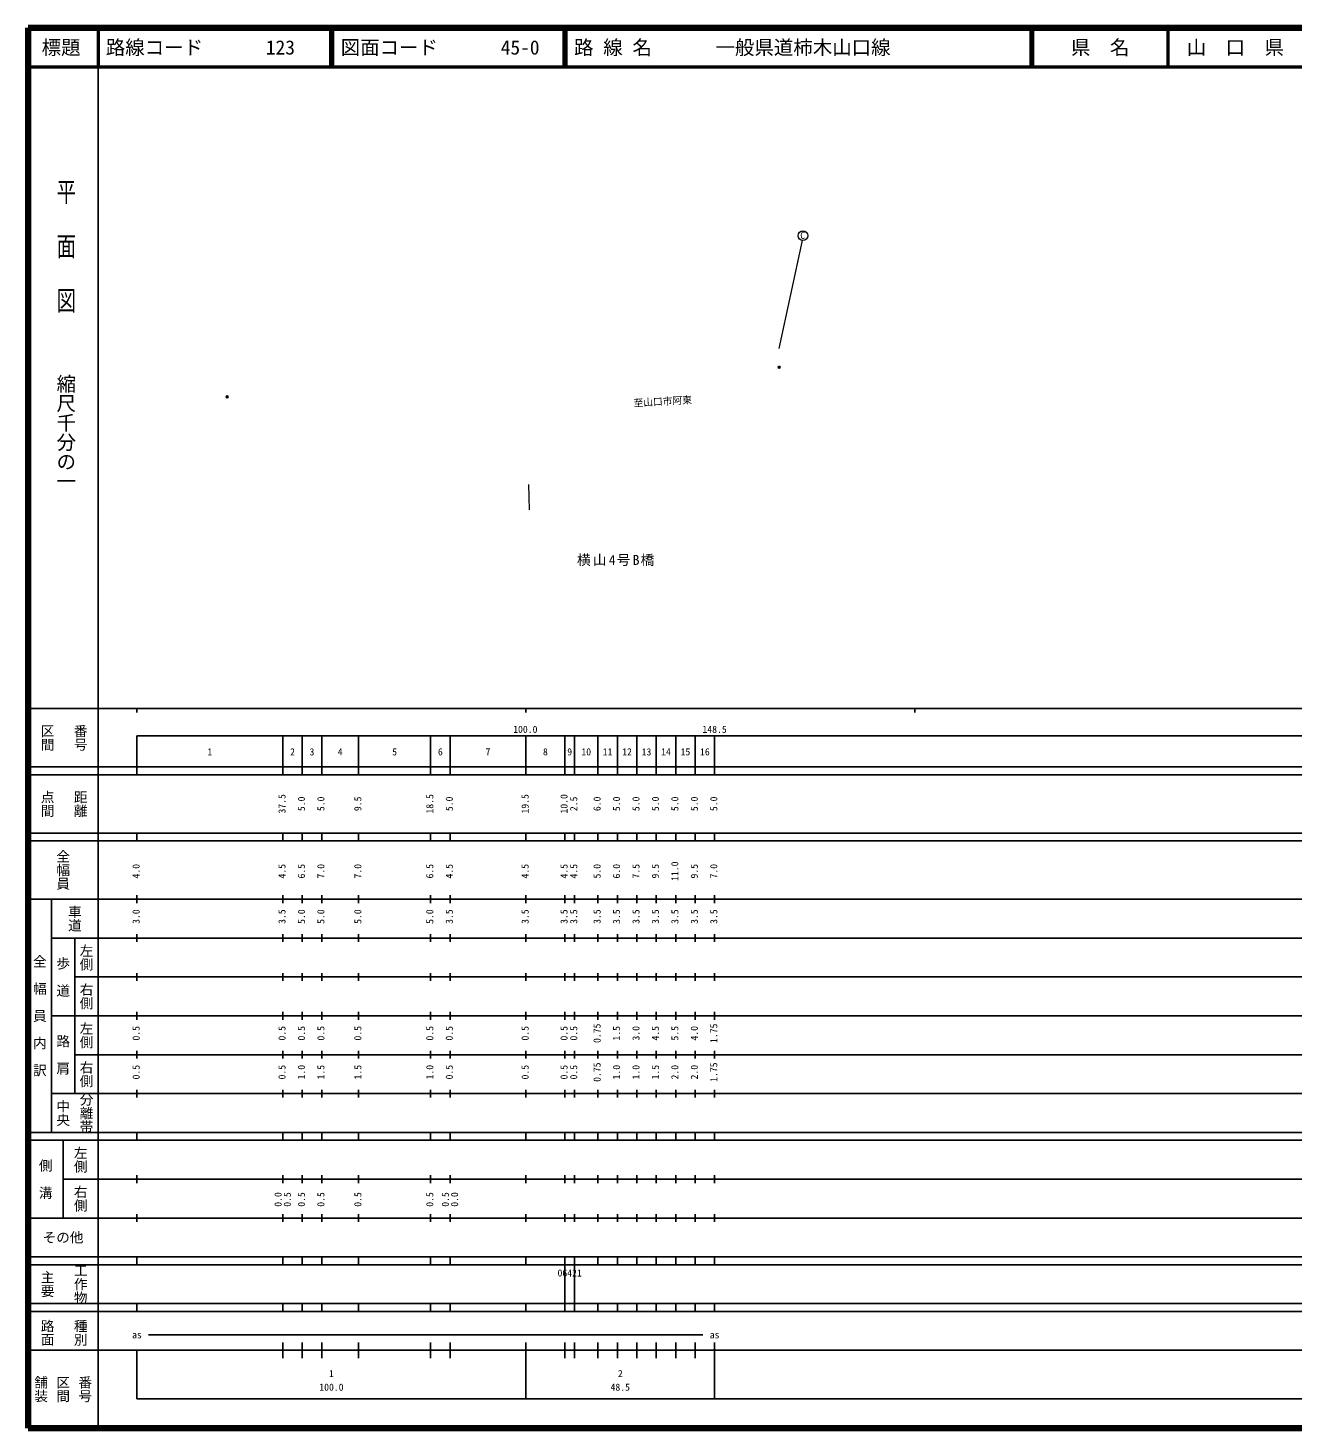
# Model space of a CAD drawing. Units: millimetres on the paper. Extents: x 40 to 680, y 20 to 380.
# Drawn here: x 40 to 365.2, y 20 to 380 of the extents above; entities that cross this region are included whole.
import ezdxf
from ezdxf.enums import TextEntityAlignment as Align

# ---------------------------------------------------------------- set-up
doc = ezdxf.new("R2010")
doc.units = ezdxf.units.MM
doc.header["$PDMODE"] = 32
doc.header["$PDSIZE"] = 0.5
for name, color, linetype, lineweight in [('M-BGD', 7, 'Continuous', 13), ('M-STR-HTXT', 7, 'Continuous', 13), ('M-TTL', 2, 'Continuous', 140), ('M-TTL-BAND', 7, 'Continuous', 25), ('M-TTL-LINE', 7, 'Continuous', 50)]:
    doc.layers.add(name, color=color, linetype=linetype, lineweight=lineweight)
doc.layers.add('M-OTRS', color=6, linetype='Continuous')
doc.layers.add('M-TTL-TXT', color=7, linetype='Continuous')
doc.styles.add('@ＭＳ ゴシック', font='')
doc.styles.add('ＭＳ ゴシック', font='')
doc.styles.get('@ＭＳ ゴシック').set_extended_font_data('@MS Gothic')
doc.styles.get('ＭＳ ゴシック').set_extended_font_data('MS Gothic')

msp = doc.modelspace()

# ---------------------------------------------------------------- linework, layer by layer
at = {"layer": 'M-BGD'}
msp.add_line((233.094, 297.6), (239.059, 325.351), dxfattribs=at)
msp.add_circle((239.196, 326.593), 1.25, dxfattribs=at)
at = {"layer": 'M-OTRS'}
for p in [(233.128, 292.75), (91.228, 285.152)]:
    msp.add_point(p, dxfattribs=at)
at = {"layer": 'M-STR-HTXT'}
msp.add_line((168.692, 262.625), (168.85, 256.117), dxfattribs=at)
at = {"layer": 'M-TTL'}
for p, q in [((40, 380), (40, 20)), ((680, 380), (40, 380)), ((40, 20), (680, 20))]:
    msp.add_line(p, q, dxfattribs=at)
at = {"layer": 'M-TTL-BAND'}
for p, q in [((58, 370), (58, 20)), ((40, 205), (579, 205)), ((68, 205), (68, 204)), ((168, 205), (168, 204)), ((268, 205), (268, 204)), ((68, 198), (579, 198)), ((68, 198), (68, 188)), ((105.5, 188), (105.5, 198)), ((110.5, 188), (110.5, 198)), ((115.5, 188), (115.5, 198)), ((125, 188), (125, 198)), ((143.5, 188), (143.5, 198)), ((148.5, 188), (148.5, 198)), ((168, 188), (168, 198)), ((178, 188), (178, 198)), ((180.5, 188), (180.5, 198)), ((186.5, 188), (186.5, 198)), ((191.5, 188), (191.5, 198)), ((196.5, 188), (196.5, 198)), ((201.5, 188), (201.5, 198)), ((206.5, 188), (206.5, 198)), ((211.5, 188), (211.5, 198)), ((216.5, 188), (216.5, 198)), ((40, 190), (579, 190)), ((40, 188), (579, 188)), ((40, 173), (579, 173)), ((68, 171), (68, 173)), ((105.5, 171), (105.5, 173)), ((110.5, 171), (110.5, 173)), ((115.5, 171), (115.5, 173)), ((125, 171), (125, 173)), ((143.5, 171), (143.5, 173)), ((148.5, 171), (148.5, 173)), ((168, 171), (168, 173)), ((178, 171), (178, 173)), ((180.5, 171), (180.5, 173)), ((186.5, 171), (186.5, 173)), ((191.5, 171), (191.5, 173)), ((196.5, 171), (196.5, 173)), ((201.5, 171), (201.5, 173)), ((206.5, 171), (206.5, 173)), ((211.5, 171), (211.5, 173)), ((216.5, 171), (216.5, 173)), ((40, 171), (579, 171)), ((40, 156), (579, 156)), ((46, 96), (46, 156)), ((68, 155), (68, 157)), ((105.5, 155), (105.5, 157)), ((110.5, 155), (110.5, 157)), ((115.5, 155), (115.5, 157)), ((125, 155), (125, 157)), ((143.5, 155), (143.5, 157)), ((148.5, 155), (148.5, 157)), ((168, 155), (168, 157)), ((178, 155), (178, 157)), ((180.5, 155), (180.5, 157)), ((186.5, 155), (186.5, 157)), ((191.5, 155), (191.5, 157)), ((196.5, 155), (196.5, 157)), ((201.5, 155), (201.5, 157)), ((206.5, 155), (206.5, 157)), ((211.5, 155), (211.5, 157)), ((216.5, 155), (216.5, 157)), ((46, 146), (579, 146)), ((52, 146), (52, 106)), ((68, 145), (68, 147)), ((105.5, 145), (105.5, 147)), ((110.5, 145), (110.5, 147)), ((115.5, 145), (115.5, 147)), ((125, 145), (125, 147)), ((143.5, 145), (143.5, 147)), ((148.5, 145), (148.5, 147)), ((168, 145), (168, 147)), ((178, 145), (178, 147)), ((180.5, 145), (180.5, 147)), ((186.5, 145), (186.5, 147)), ((191.5, 145), (191.5, 147)), ((196.5, 145), (196.5, 147)), ((201.5, 145), (201.5, 147)), ((206.5, 145), (206.5, 147)), ((211.5, 145), (211.5, 147)), ((216.5, 145), (216.5, 147)), ((68, 135), (68, 137)), ((105.5, 135), (105.5, 137)), ((110.5, 135), (110.5, 137)), ((115.5, 135), (115.5, 137)), ((125, 135), (125, 137)), ((143.5, 135), (143.5, 137)), ((148.5, 135), (148.5, 137)), ((168, 135), (168, 137)), ((178, 135), (178, 137)), ((180.5, 135), (180.5, 137)), ((186.5, 135), (186.5, 137)), ((191.5, 135), (191.5, 137)), ((196.5, 135), (196.5, 137)), ((201.5, 135), (201.5, 137)), ((206.5, 135), (206.5, 137)), ((211.5, 135), (211.5, 137)), ((216.5, 135), (216.5, 137)), ((52, 136), (579, 136)), ((46, 126), (579, 126)), ((68, 125), (68, 127)), ((105.5, 125), (105.5, 127)), ((110.5, 125), (110.5, 127)), ((115.5, 125), (115.5, 127)), ((125, 125), (125, 127)), ((143.5, 125), (143.5, 127)), ((148.5, 125), (148.5, 127)), ((168, 125), (168, 127)), ((178, 125), (178, 127)), ((180.5, 125), (180.5, 127)), ((186.5, 125), (186.5, 127)), ((191.5, 125), (191.5, 127)), ((196.5, 125), (196.5, 127)), ((201.5, 125), (201.5, 127)), ((206.5, 125), (206.5, 127)), ((211.5, 125), (211.5, 127)), ((216.5, 125), (216.5, 127)), ((52, 116), (579, 116)), ((68, 115), (68, 117)), ((105.5, 115), (105.5, 117)), ((110.5, 115), (110.5, 117)), ((115.5, 115), (115.5, 117)), ((125, 115), (125, 117)), ((143.5, 115), (143.5, 117)), ((148.5, 115), (148.5, 117)), ((168, 115), (168, 117)), ((178, 115), (178, 117)), ((180.5, 115), (180.5, 117)), ((186.5, 115), (186.5, 117)), ((191.5, 115), (191.5, 117)), ((196.5, 115), (196.5, 117)), ((201.5, 115), (201.5, 117)), ((206.5, 115), (206.5, 117)), ((211.5, 115), (211.5, 117)), ((216.5, 115), (216.5, 117)), ((46, 106), (579, 106)), ((68, 105), (68, 107)), ((105.5, 105), (105.5, 107)), ((110.5, 105), (110.5, 107)), ((115.5, 105), (115.5, 107)), ((125, 105), (125, 107)), ((143.5, 105), (143.5, 107)), ((148.5, 105), (148.5, 107)), ((168, 105), (168, 107)), ((178, 105), (178, 107)), ((180.5, 105), (180.5, 107)), ((186.5, 105), (186.5, 107)), ((191.5, 105), (191.5, 107)), ((196.5, 105), (196.5, 107)), ((201.5, 105), (201.5, 107)), ((206.5, 105), (206.5, 107)), ((211.5, 105), (211.5, 107)), ((216.5, 105), (216.5, 107)), ((40, 96), (579, 96)), ((40, 94), (579, 94)), ((49, 94), (49, 74)), ((68, 94), (68, 96)), ((105.5, 94), (105.5, 96)), ((110.5, 94), (110.5, 96)), ((115.5, 94), (115.5, 96)), ((125, 94), (125, 96)), ((143.5, 94), (143.5, 96)), ((148.5, 94), (148.5, 96)), ((168, 94), (168, 96)), ((178, 94), (178, 96)), ((180.5, 94), (180.5, 96)), ((186.5, 94), (186.5, 96)), ((191.5, 94), (191.5, 96)), ((196.5, 94), (196.5, 96)), ((201.5, 94), (201.5, 96)), ((206.5, 94), (206.5, 96)), ((211.5, 94), (211.5, 96)), ((216.5, 94), (216.5, 96)), ((49, 84), (579, 84)), ((68, 83), (68, 85)), ((105.5, 83), (105.5, 85)), ((110.5, 83), (110.5, 85)), ((115.5, 83), (115.5, 85)), ((125, 83), (125, 85)), ((143.5, 83), (143.5, 85)), ((148.5, 83), (148.5, 85)), ((168, 83), (168, 85)), ((178, 83), (178, 85)), ((180.5, 83), (180.5, 85)), ((186.5, 83), (186.5, 85)), ((191.5, 83), (191.5, 85)), ((196.5, 83), (196.5, 85)), ((201.5, 83), (201.5, 85)), ((206.5, 83), (206.5, 85)), ((211.5, 83), (211.5, 85)), ((216.5, 83), (216.5, 85)), ((40, 74), (579, 74)), ((68, 73), (68, 75)), ((105.5, 73), (105.5, 75)), ((110.5, 73), (110.5, 75)), ((115.5, 73), (115.5, 75)), ((125, 73), (125, 75)), ((143.5, 73), (143.5, 75)), ((148.5, 73), (148.5, 75)), ((168, 73), (168, 75)), ((178, 73), (178, 75)), ((180.5, 73), (180.5, 75)), ((186.5, 73), (186.5, 75)), ((191.5, 73), (191.5, 75)), ((196.5, 73), (196.5, 75)), ((201.5, 73), (201.5, 75)), ((206.5, 73), (206.5, 75)), ((211.5, 73), (211.5, 75)), ((216.5, 73), (216.5, 75)), ((40, 64), (579, 64)), ((40, 62), (579, 62)), ((68, 62), (68, 64)), ((105.5, 62), (105.5, 64)), ((110.5, 62), (110.5, 64)), ((115.5, 62), (115.5, 64)), ((125, 62), (125, 64)), ((143.5, 62), (143.5, 64)), ((148.5, 62), (148.5, 64)), ((168, 62), (168, 64)), ((178, 62), (178, 64)), ((178, 52), (178, 62)), ((180.5, 62), (180.5, 64)), ((180.5, 52), (180.5, 62)), ((186.5, 62), (186.5, 64)), ((191.5, 62), (191.5, 64)), ((196.5, 62), (196.5, 64)), ((201.5, 62), (201.5, 64)), ((206.5, 62), (206.5, 64)), ((211.5, 62), (211.5, 64)), ((216.5, 62), (216.5, 64)), ((40, 52), (579, 52)), ((68, 50), (68, 52)), ((105.5, 50), (105.5, 52)), ((110.5, 50), (110.5, 52)), ((115.5, 50), (115.5, 52)), ((125, 50), (125, 52)), ((143.5, 50), (143.5, 52)), ((148.5, 50), (148.5, 52)), ((168, 50), (168, 52)), ((178, 50), (178, 52)), ((180.5, 50), (180.5, 52)), ((186.5, 50), (186.5, 52)), ((191.5, 50), (191.5, 52)), ((196.5, 50), (196.5, 52)), ((201.5, 50), (201.5, 52)), ((206.5, 50), (206.5, 52)), ((211.5, 50), (211.5, 52)), ((216.5, 50), (216.5, 52)), ((40, 50), (579, 50)), ((71, 44), (213.5, 44)), ((40, 40), (579, 40)), ((68, 40), (68, 27.5)), ((105.5, 38), (105.5, 42)), ((110.5, 38), (110.5, 42)), ((115.5, 38), (115.5, 42)), ((125, 38), (125, 42)), ((143.5, 38), (143.5, 42)), ((148.5, 38), (148.5, 42)), ((168, 27.5), (168, 42)), ((178, 38), (178, 42)), ((180.5, 38), (180.5, 42)), ((186.5, 38), (186.5, 42)), ((191.5, 38), (191.5, 42)), ((196.5, 38), (196.5, 42)), ((201.5, 38), (201.5, 42)), ((206.5, 38), (206.5, 42)), ((211.5, 38), (211.5, 42)), ((216.5, 27.5), (216.5, 42)), ((68, 27.5), (579, 27.5))]:
    msp.add_line(p, q, dxfattribs=at)
at = {"layer": 'M-TTL-LINE'}
for p, q in [((58, 380), (58, 370)), ((117.75, 380), (117.75, 370)), ((118.25, 380), (118.25, 370)), ((177.75, 380), (177.75, 370)), ((178.25, 380), (178.25, 370)), ((297.75, 380), (297.75, 370)), ((298.25, 380), (298.25, 370)), ((333, 380), (333, 370)), ((40, 370), (680, 370))]:
    msp.add_line(p, q, dxfattribs=at)

# ---------------------------------------------------------------- texts
at = {"layer": 'M-BGD', "style": 'ＭＳ ゴシック'}
msp.add_text('C', height=1.833, dxfattribs=at).set_placement((238.517, 325.22), align=Align.BOTTOM_LEFT)
msp.add_text('至山口市阿東', height=1.833, rotation=3.472, dxfattribs=at).set_placement((195.767, 282.062), align=Align.BOTTOM_LEFT)
at = {"layer": 'M-STR-HTXT', "insert": (181.116, 241.647), "char_height": 2.566, "attachment_point": 7, "style": 'ＭＳ ゴシック'}
msp.add_mtext('\\T1.17;横山4号B橋', dxfattribs=at)
at = {"layer": 'M-TTL-BAND', "style": '@ＭＳ ゴシック', "width": 1.4}
msp.add_text('平  面  図', height=3.666, rotation=270, dxfattribs=at).set_placement((49.777, 306.475), align=Align.MIDDLE_RIGHT)
at = {"layer": 'M-TTL-BAND', "style": '@ＭＳ ゴシック'}
msp.add_text('縮尺千分の一', height=3.666, rotation=270, dxfattribs=at).set_placement((49.777, 261.03), align=Align.MIDDLE_RIGHT)
for s, p in [('区間', (45, 197.5)), ('番号', (53.5, 197.5)), ('点間', (45, 180.5)), ('距離', (53.5, 180.5)), ('全幅員', (49, 163.5)), ('車道', (52, 151)), ('左側', (55, 141)), ('全\u3000幅\u3000員\u3000内\u3000訳', (43, 126)), ('歩\u3000道', (49, 136)), ('右側', (55, 131)), ('左側', (55, 121)), ('路\u3000肩', (49, 116)), ('右側', (55, 111)), ('分離帯', (55, 101)), ('中央', (49, 101)), ('左側', (53.5, 89)), ('側\u3000溝', (44.5, 84)), ('右側', (53.5, 79)), ('工作物', (53.5, 57)), ('主要', (45, 57)), ('路面', (45, 44.5)), ('種別', (53.5, 44.5)), ('舗装', (43.333, 30)), ('区間', (49, 30)), ('番号', (54.667, 30))]:
    msp.add_text(s, height=2.566, rotation=270, dxfattribs=at).set_placement(p, align=Align.MIDDLE_CENTER)
at = {"layer": 'M-TTL-BAND', "style": 'ＭＳ ゴシック'}
for s, p in [('100.0', (167.844, 198.195)), ('148.5', (216.5, 198.195)), ('1', (86.75, 192.405)), ('2', (108, 192.405)), ('3', (113, 192.405)), ('4', (120.25, 192.405)), ('5', (134.25, 192.405)), ('6', (146, 192.405)), ('7', (158.25, 192.405)), ('8', (173, 192.405)), ('9', (179.25, 192.405)), ('10', (183.5, 192.405)), ('11', (189, 192.405)), ('12', (194, 192.405)), ('13', (199, 192.405)), ('14', (204, 192.405)), ('15', (209, 192.405)), ('16', (214, 192.405)), ('as', (68, 42.5)), ('as', (216.5, 42.5)), ('1', (118, 32.523)), ('2', (192.25, 32.523)), ('100.0', (118, 29.033)), ('48.5', (192.25, 29.033))]:
    msp.add_text(s, height=1.833, dxfattribs=at).set_placement(p, align=Align.BOTTOM_CENTER)
for s, p in [('37.5', (106.742, 180.5)), ('5.0', (111.742, 180.5)), ('5.0', (116.742, 180.5)), ('9.5', (126.242, 180.5)), ('18.5', (144.742, 180.5)), ('5.0', (149.742, 180.5)), ('19.5', (169.242, 180.5)), ('10.0', (179.242, 180.5)), ('2.5', (181.742, 180.5)), ('6.0', (187.742, 180.5)), ('5.0', (192.742, 180.5)), ('5.0', (197.742, 180.5)), ('5.0', (202.742, 180.5)), ('5.0', (207.742, 180.5)), ('5.0', (212.742, 180.5)), ('5.0', (217.742, 180.5)), ('4.0', (69.242, 163.174)), ('4.5', (106.742, 163.174)), ('6.5', (111.742, 163.174)), ('7.0', (116.742, 163.174)), ('7.0', (126.242, 163.174)), ('6.5', (144.742, 163.174)), ('4.5', (149.742, 163.174)), ('4.5', (169.242, 163.174)), ('4.5', (179.242, 163.174)), ('4.5', (181.742, 163.174)), ('5.0', (187.742, 163.174)), ('6.0', (192.742, 163.174)), ('7.5', (197.742, 163.174)), ('9.5', (202.742, 163.174)), ('11.0', (207.742, 163.174)), ('9.5', (212.742, 163.174)), ('7.0', (217.742, 163.174)), ('3.0', (69.242, 151.5)), ('3.5', (106.742, 151.5)), ('5.0', (111.742, 151.5)), ('5.0', (116.742, 151.5)), ('5.0', (126.242, 151.5)), ('5.0', (144.742, 151.5)), ('3.5', (149.742, 151.5)), ('3.5', (169.242, 151.5)), ('3.5', (179.242, 151.5)), ('3.5', (181.742, 151.5)), ('3.5', (187.742, 151.5)), ('3.5', (192.742, 151.5)), ('3.5', (197.742, 151.5)), ('3.5', (202.742, 151.5)), ('3.5', (207.742, 151.5)), ('3.5', (212.742, 151.5)), ('3.5', (217.742, 151.5)), ('0.5', (69.242, 121.5)), ('0.5', (106.742, 121.5)), ('0.5', (111.742, 121.5)), ('0.5', (116.742, 121.5)), ('0.5', (126.242, 121.5)), ('0.5', (144.742, 121.5)), ('0.5', (149.742, 121.5)), ('0.5', (169.242, 121.5)), ('0.5', (179.242, 121.5)), ('0.5', (181.742, 121.5)), ('0.75', (187.742, 121.5)), ('1.5', (192.742, 121.5)), ('3.0', (197.742, 121.5)), ('4.5', (202.742, 121.5)), ('5.5', (207.742, 121.5)), ('4.0', (212.742, 121.5)), ('1.75', (217.742, 121.5)), ('0.5', (69.242, 111.5)), ('0.5', (106.742, 111.5)), ('1.0', (111.742, 111.5)), ('1.5', (116.742, 111.5)), ('1.5', (126.242, 111.5)), ('1.0', (144.742, 111.5)), ('0.5', (149.742, 111.5)), ('0.5', (169.242, 111.5)), ('0.5', (179.242, 111.5)), ('0.5', (181.742, 111.5)), ('0.75', (187.742, 111.5)), ('1.0', (192.742, 111.5)), ('1.0', (197.742, 111.5)), ('1.5', (202.742, 111.5)), ('2.0', (207.742, 111.5)), ('2.0', (212.742, 111.5)), ('1.75', (217.742, 111.5)), ('0.0', (105.742, 78.764)), ('0.5', (108.112, 78.764)), ('0.5', (111.742, 78.764)), ('0.5', (116.742, 78.764)), ('0.5', (126.242, 78.764)), ('0.5', (144.742, 78.764)), ('0.5', (148.742, 78.764)), ('0.0', (151.112, 78.764))]:
    msp.add_text(s, height=1.833, rotation=90, dxfattribs=at).set_placement(p, align=Align.BOTTOM_CENTER)
msp.add_text('その他', height=2.566, dxfattribs=at).set_placement((49, 69), align=Align.MIDDLE_CENTER)
msp.add_text('06421', height=1.833, dxfattribs=at).set_placement((176.125, 58.405), align=Align.BOTTOM_LEFT)
at = {"layer": 'M-TTL-TXT', "style": 'ＭＳ ゴシック'}
for s, p in [('標題', (48.5, 375)), ('県\u3000名', (315.625, 375)), ('山\u3000口\u3000県', (350.375, 375))]:
    msp.add_text(s, height=3.666, dxfattribs=at).set_placement(p, align=Align.MIDDLE_CENTER)
for s, p in [('路線コード', (60, 375)), ('123', (101.142, 375)), ('図面コード', (120.38, 375)), ('45-0', (161.521, 375)), ('路 線 名', (180.38, 375)), ('一般県道柿木山口線', (216.734, 375))]:
    msp.add_text(s, height=3.666, dxfattribs=at).set_placement(p, align=Align.MIDDLE_LEFT)

doc.saveas('drawing.dxf')
